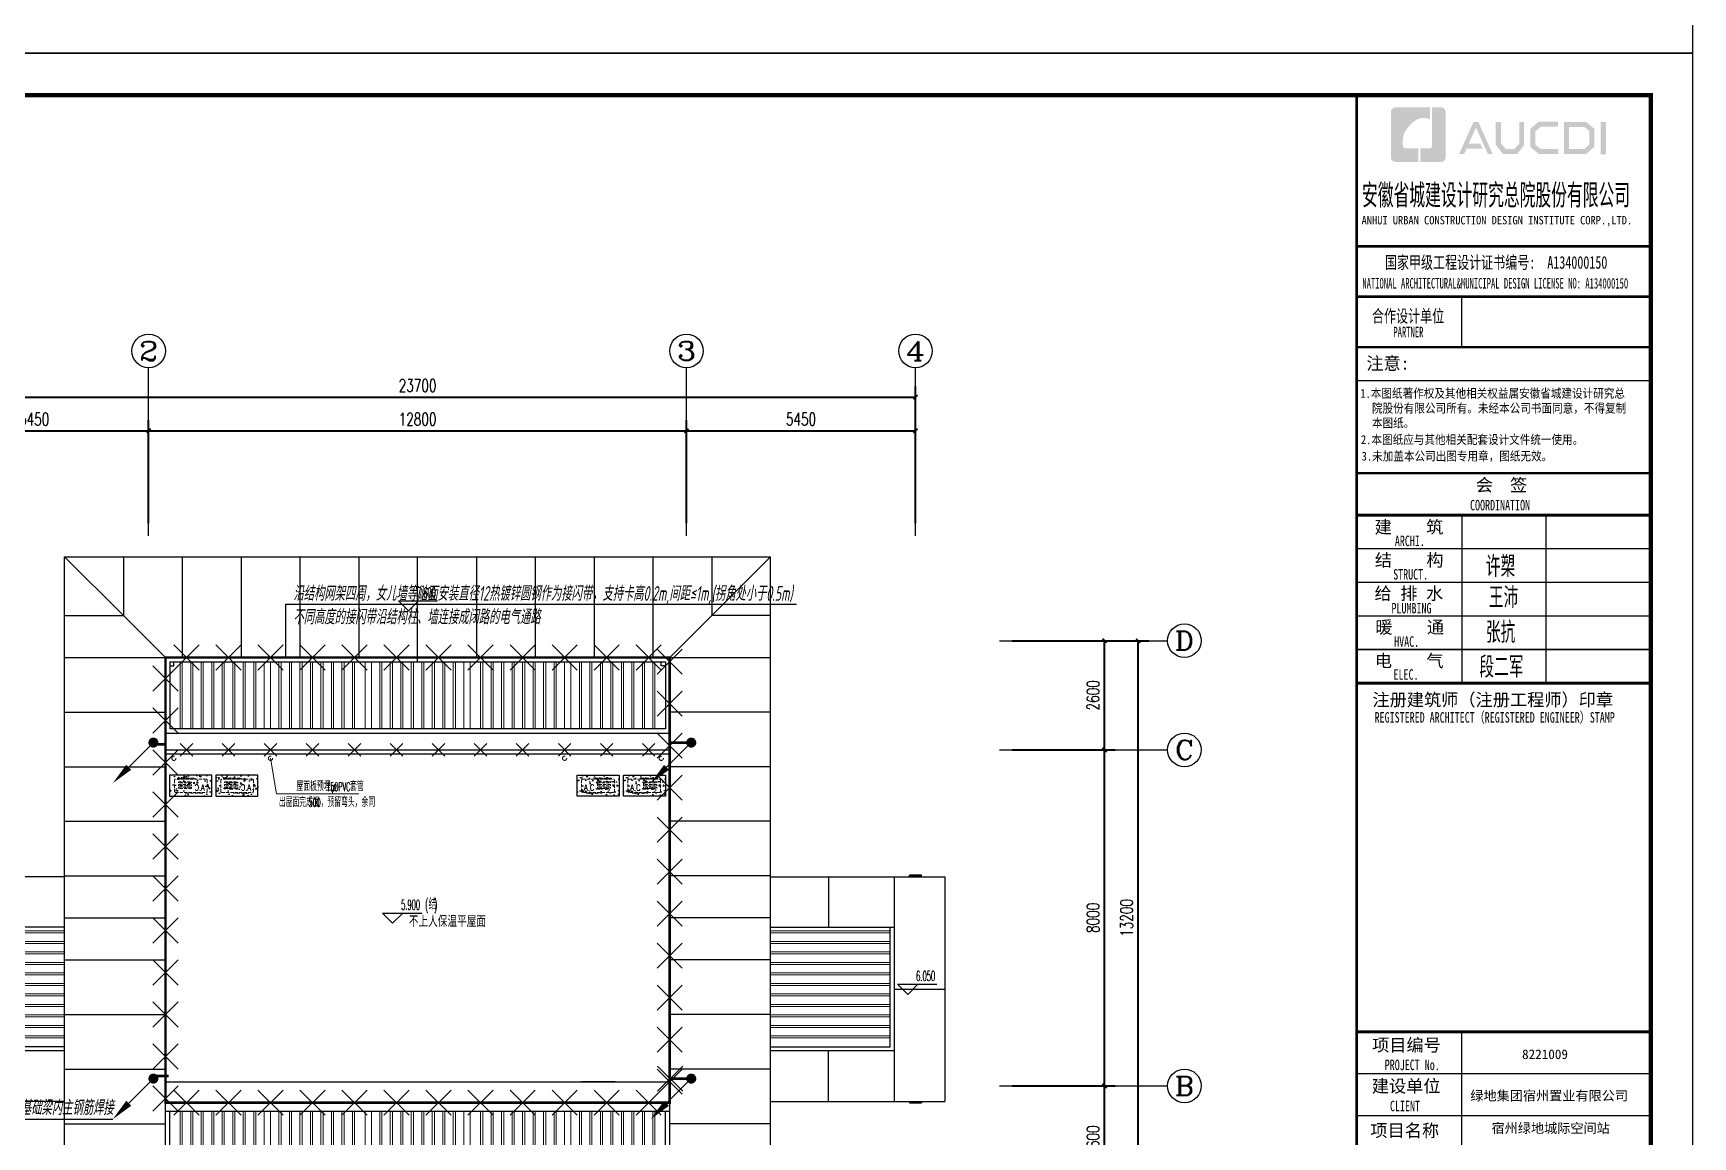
# Model space of a CAD drawing. Extents: x 621174 to 1725648, y -986053 to 860327.
# Drawn here: x 717113 to 756610, y -927856 to -901578 of the extents above; entities that cross this region are included whole.
import ezdxf
from ezdxf.enums import TextEntityAlignment as Align

# ---------------------------------------------------------------- set-up
doc = ezdxf.new("R2010")
doc.units = 0
doc.header["$LTSCALE"] = 1000
doc.header["$MEASUREMENT"] = 0
doc.linetypes.add('DASH', pattern=[0.35, 0.25, -0.1])
doc.layers.get('Defpoints').update_dxf_attribs({"color": 8})
for name, color, linetype in [('A-EQPM-MECH', 8, 'Continuous'), ('AXIS', 8, 'Continuous'), ('AXIS_TEXT', 8, 'Continuous'), ('C-AXIS(轴号)', 8, 'Continuous'), ('C-AXIS-T(字)', 8, 'Continuous'), ('DIM-照明', 3, 'Continuous'), ('DIM_ELEV', 8, 'Continuous'), ('LWIRE', 4, 'Continuous'), ('PUB_TEXT', 8, 'Continuous'), ('PUB_TITLE', 7, 'Continuous'), ('ROOF', 8, 'Continuous'), ('WIRE-避雷', 4, 'Continuous'), ('图框', 140, 'Continuous'), ('图签文字', 147, 'Continuous'), ('折板线', 8, 'Continuous')]:
    doc.layers.add(name, color=color, linetype=linetype)
for name, color, linetype, lineweight in [('WALL', 8, 'Continuous', 40), ('图签', 147, 'Continuous', 18), ('屋顶格栅', 8, 'Continuous', 0), ('平面-空调预留孔', 8, 'Continuous', 15), ('空调', 8, 'Continuous', 13)]:
    doc.layers.add(name, color=color, linetype=linetype, lineweight=lineweight)
doc.styles.add('_TCH_AXIS', font='COMPLEX', dxfattribs={"bigfont": 'GBCBIG'})
doc.styles.add('_TCH_DIM', font='SIMPLEX.shx', dxfattribs={"width": 0.7, "bigfont": 'GBCBIG.shx'})
doc.styles.add('_TCH_DIM_T3', font='SIMPLEX', dxfattribs={"width": 0.705882, "bigfont": 'GBCBIG'})
doc.styles.add('COMPLEX', font='COMPLEX')
doc.styles.add('HT', font='simhei.ttf')
doc.styles.add('HZTXT', font='gbeitc.shx', dxfattribs={"width": 0.8, "height": 400, "bigfont": 'hztxt.shx'})
doc.styles.get("Standard").update_dxf_attribs({"font": 'gbenor.shx', "bigfont": 'gbcbig.shx'})
doc.styles.add('宋体', font='', dxfattribs={"height": 50})
doc.styles.add('建筑图签-1', font='simhei.ttf', dxfattribs={"width": 0.7})
doc.styles.add('建筑图签-2', font='TXT.shx', dxfattribs={"width": 0.5, "bigfont": 'HZTXT.shx'})
doc.styles.get('宋体').set_extended_font_data('SimSun')
doc.dimstyles.new('_TCH_ARCH&&100', dxfattribs={"dimtxt": 297.5, "dimasz": 100, "dimexe": 250, "dimexo": 300, "dimgap": 126.25, "dimtad": 1, "dimdec": 0, "dimzin": 0, "dimdsep": 46, "dimtxsty": '_TCH_DIM_T3', "dimblk": 'ARCHTICK', "dimcen": 0.09, "dimclrt": 7, "dimazin": 2, "dimtfac": 1, "dimtdec": 0, "dimtix": 1, "dimtmove": 2, "dimatfit": 3, "dimfxl": 1, "dimtolj": 1, "dimtzin": 0, "dimarcsym": 0})
pattern_1 = [(320, (524679.83, 2774628.46), (-31.376067, -358.63009), [37.5, -412.5]), (265, (524679.83, 2774628.46), (376.09607, 69.37567), [30, -330]), (10.4514, (524677.2, 2774598.57), (344.71977, -289.25469), [31.870095, -350.571056]), (316.1842, (524779.83, 2774628.46), (-82.75951, -533.62052), [56.25, -618.75]), (6.6356, (524772.93, 2774584), (487.05894, -467.33135), [47.80514, -525.8565]), (261.1842, (524779.8, 2774628.46), (487.0593, -467.33097), [45, -495]), (291, (524754.83, 2774578.46), (-201.309445, -298.453526), [37.5, -412.5]), (236, (524754.83, 2774578.46), (362.57502, -121.657666), [30, -330]), (341.4514, (524738.05, 2774553.6), (161.26525, -420.111314), [31.870095, -350.571056]), (307.5, (524679.83, 2774628.46), (166.446927, -6.079928), [0, -326, 0, -335, 0, -331.25]), (277.5, (524679.83, 2774628.46), (197.205856, -131.534769), [0, -191, 0, -318.5, 0, -126.25]), (237.5, (524679.83, 2774739.96), (-11.277436, -266.911218), [0, -125, 0, -390, 0, -517.5]), (227.5, (524679.83, 2774789.96), (50.05249, -291.593085), [0, -162.5, 0, -259, 0, -367.5])]
pattern_2 = [(320, (523579.83, 2774628.46), (-31.376067, -358.63009), [37.5, -412.5]), (265, (523579.83, 2774628.46), (376.09607, 69.37567), [30, -330]), (10.4514, (523577.2, 2774598.57), (344.71977, -289.25469), [31.870095, -350.571056]), (316.1842, (523679.83, 2774628.46), (-82.75951, -533.62052), [56.25, -618.75]), (6.6356, (523672.93, 2774584), (487.05894, -467.33135), [47.80514, -525.8565]), (261.1842, (523679.8, 2774628.46), (487.0593, -467.33097), [45, -495]), (291, (523654.83, 2774578.46), (-201.309445, -298.453526), [37.5, -412.5]), (236, (523654.83, 2774578.46), (362.57502, -121.657666), [30, -330]), (341.4514, (523638.05, 2774553.6), (161.26525, -420.111314), [31.870095, -350.571056]), (307.5, (523579.83, 2774628.46), (166.446927, -6.079928), [0, -326, 0, -335, 0, -331.25]), (277.5, (523579.83, 2774628.46), (197.205856, -131.534769), [0, -191, 0, -318.5, 0, -126.25]), (237.5, (523579.83, 2774739.96), (-11.277436, -266.911218), [0, -125, 0, -390, 0, -517.5]), (227.5, (523579.83, 2774789.96), (50.05249, -291.593085), [0, -162.5, 0, -259, 0, -367.5])]

# ---------------------------------------------------------------- blocks, each defined once
blk = doc.blocks.new('院标1')
h = blk.add_hatch(color=150)
h.dxf.hatch_style = 1
h.set_gradient(color1=(33, 113, 253), color2=(33, 113, 253), tint=1, name='INVCURVED')
edge = h.paths.add_edge_path()
edge.add_spline(control_points=[(116373, 648379), (116379, 648379), (116382, 648379), (116391, 648379), (116391, 648379), (116391, 648379), (116616, 648379), (116616, 648379), (116616, 648379), (116616, 648379), (116616, 648054), (116616, 648054), (116616, 648054), (116616, 648054), (116108, 648054), (116108, 648054), (116108, 648054), (116028, 648054), (115963, 648111), (115963, 648199), (115963, 648199), (115963, 648199), (115963, 649215), (115963, 649215), (115963, 649215), (115963, 649295), (116018, 649360), (116108, 649360), (116108, 649360), (116108, 649360), (116897, 649360), (116897, 649360), (116897, 649360), (116897, 649360), (116897, 649080), (116897, 649080), (116897, 649080), (116897, 649080), (116566, 649140), (116356, 648859), (116356, 648859), (116245, 648719), (116240, 648545), (116247, 648466), (116247, 648466), (116254, 648386), (116247, 648466), (116247, 648466), (116247, 648466), (116247, 648466), (116258, 648374), (116373, 648379)], knot_values=[0, 0, 0, 0, 0.071429, 0.071429, 0.071429, 0.107143, 0.142857, 0.142857, 0.142857, 0.178571, 0.214286, 0.214286, 0.214286, 0.25, 0.285714, 0.285714, 0.285714, 0.321429, 0.357143, 0.357143, 0.357143, 0.392857, 0.428571, 0.428571, 0.428571, 0.464286, 0.5, 0.5, 0.5, 0.535714, 0.571429, 0.571429, 0.571429, 0.607143, 0.642857, 0.642857, 0.642857, 0.678571, 0.714286, 0.714286, 0.714286, 0.75, 0.785714, 0.785714, 0.785714, 0.821429, 0.857143, 0.857143, 0.857143, 0.928571, 1, 1, 1, 1], degree=3, periodic=0)
h = blk.add_hatch(color=150)
h.dxf.hatch_style = 1
h.set_gradient(color1=(33, 113, 253), color2=(33, 113, 253), tint=1, name='INVCURVED')
edge = h.paths.add_edge_path()
edge.add_spline(control_points=[(117268, 649215), (117268, 649215), (117268, 648199), (117268, 648199), (117268, 648199), (117268, 648114), (117212, 648054), (117123, 648054), (117123, 648054), (117123, 648054), (116663, 648054), (116663, 648054), (116663, 648054), (116663, 648054), (116663, 648379), (116663, 648379), (116663, 648379), (116663, 648379), (116865, 648379), (116865, 648379), (116865, 648379), (116907, 648379), (116941, 648413), (116941, 648455), (116941, 648455), (116941, 648455), (116941, 649360), (116941, 649360), (116941, 649360), (116941, 649360), (117123, 649360), (117123, 649360), (117123, 649360), (117204, 649360), (117268, 649306), (117268, 649215)], knot_values=[0, 0, 0, 0, 0.1, 0.1, 0.1, 0.15, 0.2, 0.2, 0.2, 0.25, 0.3, 0.3, 0.3, 0.35, 0.4, 0.4, 0.4, 0.45, 0.5, 0.5, 0.5, 0.55, 0.6, 0.6, 0.6, 0.65, 0.7, 0.7, 0.7, 0.75, 0.8, 0.8, 0.8, 0.9, 1, 1, 1, 1], degree=3, periodic=0)
blk = doc.blocks.new('2q3q2342q35q2343r5q23rwetr')
at = {"layer": 'PUB_TITLE'}
h = blk.add_hatch(color=147, dxfattribs=at)
h.paths.add_polyline_path([(3533426, 3160669), (3533552, 3160669), (3533552, 3159898), (3533426, 3159898)])
h.paths.add_polyline_path([(3532673, 3160552), (3532673, 3160026), (3533034, 3160026), (3533158, 3160133), (3533158, 3160451), (3533038, 3160552)], flags=16)
h.paths.add_polyline_path([(3532555, 3160670), (3532555, 3159908), (3533078, 3159908), (3533276, 3160078), (3533276, 3160506), (3533081, 3160670)])
h.paths.add_polyline_path([(3532412, 3160674), (3532412, 3160558), (3532005, 3160558), (3531873, 3160447), (3531873, 3160128), (3532005, 3160025), (3532415, 3160025), (3532415, 3159904), (3531951, 3159904), (3531748, 3160078), (3531748, 3160506), (3531947, 3160674)])
h.paths.add_polyline_path([(3530929, 3160672), (3531050, 3160672), (3531050, 3160161), (3531164, 3160030), (3531375, 3160030), (3531489, 3160161), (3531489, 3160672), (3531603, 3160672), (3531603, 3160124), (3531438, 3159907), (3531101, 3159907), (3530929, 3160126)])
h.paths.add_polyline_path([(3530398, 3160671), (3530515, 3160671), (3530857, 3159906), (3530741, 3159906), (3530459, 3160540), (3530284, 3160152), (3530556, 3160152), (3530616, 3160037), (3530236, 3160037), (3530177, 3159904), (3530054, 3159904)])
at = {"layer": '图框'}
for p, q in [((3527618, 3157710), (3534618, 3157710)), ((3527618, 3157710), (3534618, 3157710)), ((3527618, 3156510), (3534618, 3156510))]:
    blk.add_line(p, q, dxfattribs=at)
for points, const_width in [([(3527618, 3121310), (3527618, 3161310)], 70), ([(3527618, 3157710), (3534618, 3157710)], 60), ([(3527618, 3156510), (3534618, 3156510)], 60), ([(3527618, 3156510), (3534618, 3156510)], 60), ([(3530118, 3156510), (3530118, 3155310)], 35), ([(3527618, 3155310), (3534618, 3155310)], 60), ([(3527618, 3155310), (3534618, 3155310)], 60), ([(3527618, 3154510), (3534618, 3154510)], 35), ([(3527626, 3152310), (3534626, 3152310)], 60), ([(3527626, 3151310), (3534626, 3151310)], 70), ([(3527626, 3151310), (3534626, 3151310)], 70), ([(3530126, 3151310), (3530126, 3147310)], 35), ([(3532126, 3151310), (3532126, 3147310)], 35), ([(3527626, 3150510), (3534626, 3150510)], 35), ([(3527626, 3149710), (3534626, 3149710)], 35), ([(3527626, 3148910), (3534626, 3148910)], 35), ([(3527626, 3148110), (3534626, 3148110)], 35), ([(3527626, 3147310), (3534626, 3147310)], 70), ([(3527618, 3139010), (3534618, 3139010)], 70), ([(3527618, 3139010), (3534618, 3139010)], 70), ([(3530118, 3135010), (3530118, 3139010)], 35), ([(3527618, 3138010), (3534618, 3138010)], 35), ([(3527618, 3137010), (3534618, 3137010)], 35)]:
    blk.add_lwpolyline(points, dxfattribs=dict(at, const_width=const_width))
blk.add_blockref('院标1', (3412469, 2511661))
at = {"layer": 'PUB_TITLE', "style": 'HT', "width": 0.88}
for s, p in [('1.本图纸著作权及其他相关权益属安徽省城建设计研究总', (3527703, 3154103)), ('院股份有限公司所有。未经本公司书面同意，不得复制', (3527983, 3153749)), ('本图纸。', (3527983, 3153399)), (' 2.本图纸应与其他相关配套设计文件统一使用。 ', (3527593, 3153002)), ('3.未加盖本公司出图专用章，图纸无效。', (3527736, 3152608))]:
    blk.add_text(s, height=210, dxfattribs=at).set_placement(p)
at = {"layer": '图签', "color": 2, "style": '宋体'}
for s, height, p in [('8221009', 229.3, (3531555, 3138358)), ('绿地集团宿州置业有限公司', 229.34, (3530323, 3137372)), ('宿州绿地城际空间站', 229.3, (3530828, 3136598))]:
    blk.add_text(s, height=height, dxfattribs=at).set_placement(p)
at = {"layer": '图签文字', "color": 7, "style": '建筑图签-1'}
for s, height, width, p in [('安徽省城建设计研究总院股份有限公司', 500, 0.55, (3527746, 3158687)), ('国家甲级工程设计证书编号:  A134000150', 300, 0.7, (3528290, 3157177)), ('合作设计单位', 300, 0.7, (3527983, 3155900))]:
    blk.add_text(s, height=height, dxfattribs=dict(at, width=width)).set_placement(p)
at = {"layer": '图签文字', "linetype": 'Continuous', "style": '建筑图签-1', "width": 0.91}
blk.add_text('ANHUI URBAN CONSTRUCTION DESIGN INSTITUTE CORP.,LTD.', height=200, dxfattribs=at).set_placement((3527736, 3158232))
at = {"layer": '图签文字', "style": '建筑图签-1'}
for s, width, p in [('NATIONAL ARCHITECTURAL&MUNICIPAL DESIGN LICENSE NO: A134000150', 0.6, (3527754, 3156705)), ('PARTNER', 0.6, (3528492, 3155544)), ('COORDINATION', 0.7, (3530317, 3151423)), ('ARCHI.', 0.7, (3528527, 3150572)), ('STRUCT.', 0.7, (3528487, 3149775)), ('PLUMBING', 0.7, (3528447, 3148969)), ('HVAC.', 0.7, (3528511, 3148175)), ('ELEC.', 0.7, (3528496, 3147391)), ('REGISTERED ARCHITECT（REGISTERED ENGINEER）STAMP', 0.7, (3528046, 3146369)), ('PROJECT No.', 0.7, (3528287, 3138095, -1799)), ('CLIENT', 0.7, (3528411, 3137116))]:
    blk.add_text(s, height=250, dxfattribs=dict(at, width=width)).set_placement(p)
at = {"layer": '图签文字', "color": 7, "style": '建筑图签-1'}
for s, p in [('注意:', (3527849, 3154773)), ('会  签', (3530452, 3151878)), ('建    筑', (3528047, 3150877)), ('结    构', (3528052, 3150089)), ('给 排 水', (3528043, 3149295)), ('暖    通', (3528061, 3148492)), ('电    气', (3528051, 3147692)), ('注册建筑师（注册工程师）印章', (3527993, 3146764)), ('项目编号', (3527986, 3138543)), ('建设单位', (3527978, 3137565)), ('项目名称', (3527944, 3136507))]:
    blk.add_text(s, height=300, dxfattribs=at).set_placement(p)
at = {"layer": '图签文字', "color": 1, "style": '建筑图签-2', "width": 0.7}
for s, p in [('许槊', (3530692, 3149838)), ('王沛', (3530763, 3149097)), ('张抗', (3530694, 3148269)), ('段二军', (3530538, 3147442))]:
    blk.add_text(s, height=500, dxfattribs=at).set_placement(p)
blk = doc.blocks.new('jytrhtreh')
at = {"layer": 'ROOF', "ltscale": 3}
for p, q in [((125902, -302439), (127302, -303839)), ((125902, -302439), (142702, -302439)), ((125902, -319639), (125902, -302439)), ((127302, -302439), (127302, -303839)), ((128702, -302439), (128702, -304839)), ((130102, -302439), (130102, -304839)), ((131502, -302439), (131502, -304839)), ((132902, -302439), (132902, -304839)), ((134302, -304939), (134302, -302439)), ((135702, -302439), (135702, -304839)), ((137102, -302439), (137102, -304839)), ((138502, -302439), (138502, -304839)), ((139902, -302439), (139902, -304839)), ((141302, -302439), (141302, -303839)), ((142702, -302439), (141302, -303839)), ((142702, -319639), (142702, -302439)), ((125902, -303839), (127302, -303839)), ((127302, -303839), (128302, -304839)), ((141302, -303839), (140302, -304839)), ((142702, -303839), (141302, -303839)), ((125902, -304839), (142702, -304839)), ((128302, -317239), (128302, -304839)), ((140302, -317239), (140302, -304839)), ((128402, -304939), (140202, -304939)), ((128402, -304939), (128402, -306539)), ((128402, -305039), (128502, -305039)), ((128502, -305039), (128502, -304939)), ((140102, -305039), (140102, -304939)), ((140202, -305039), (140102, -305039)), ((140202, -304939), (140202, -306539)), ((125902, -306139), (128302, -306139)), ((142702, -306139), (140302, -306139)), ((128302, -306639), (140302, -306639)), ((140202, -306539), (128402, -306539)), ((140302, -307139), (128302, -307139)), ((125902, -307439), (128302, -307439)), ((142702, -307439), (140302, -307439)), ((125902, -308739), (128302, -308739)), ((142702, -308739), (140302, -308739)), ((122309, -310058), (122309, -310025)), ((122594, -310025), (122309, -310025)), ((122309, -310034), (122594, -310034)), ((122324, -310034), (122324, -310058)), ((122339, -310034), (122339, -310058)), ((122565, -310034), (122565, -310058)), ((122579, -310034), (122579, -310058)), ((122594, -310058), (122594, -310025)), ((125902, -310039), (128302, -310039)), ((142702, -310039), (140302, -310039)), ((146009, -310058), (146009, -310025)), ((146294, -310025), (146009, -310025)), ((146294, -310034), (146009, -310034)), ((146024, -310034), (146024, -310058)), ((146039, -310034), (146039, -310058)), ((146265, -310034), (146265, -310058)), ((146279, -310034), (146279, -310058)), ((146294, -310058), (146294, -310025)), ((121752, -310058), (121752, -315408)), ((125902, -310058), (121752, -310058)), ((122952, -315408), (122952, -310058)), ((124518, -310058), (124518, -311258)), ((142702, -310058), (146852, -310058)), ((144085, -310058), (144085, -311258)), ((145652, -315408), (145652, -310058)), ((146852, -310058), (146852, -315408)), ((125902, -311039), (128302, -311039)), ((142702, -311039), (140302, -311039)), ((125902, -311258), (122952, -311258)), ((123052, -314108), (123052, -311258)), ((142702, -311258), (145652, -311258)), ((145552, -314108), (145552, -311258)), ((125902, -312039), (128302, -312039)), ((142702, -312039), (140302, -312039)), ((122952, -312733), (121752, -312733)), ((145652, -312733), (146852, -312733)), ((125902, -313339), (128302, -313339)), ((142702, -313339), (140302, -313339)), ((125902, -314208), (122952, -314208)), ((125902, -314108), (123052, -314108)), ((124518, -315408), (124518, -314208)), ((142702, -314108), (145552, -314108)), ((145652, -314208), (142702, -314208)), ((144085, -315408), (144085, -314208)), ((125902, -314639), (128302, -314639)), ((142702, -314639), (140302, -314639)), ((128302, -314939), (140302, -314939)), ((129602, -314939), (130402, -314939)), ((129602, -314939), (129602, -314939)), ((130402, -314939), (130402, -314939)), ((139002, -314939), (138202, -314939)), ((138202, -314939), (138202, -314939)), ((139002, -314939), (139002, -314939)), ((125902, -315408), (121752, -315408)), ((122309, -315408), (122309, -315442)), ((122309, -315433), (122594, -315433)), ((122309, -315442), (122594, -315442)), ((122324, -315433), (122324, -315408)), ((122339, -315433), (122339, -315408)), ((122565, -315433), (122565, -315408)), ((122579, -315433), (122579, -315408)), ((122594, -315408), (122594, -315442)), ((128302, -315439), (140302, -315439)), ((142702, -315408), (146852, -315408)), ((146009, -315408), (146009, -315442)), ((146294, -315433), (146009, -315433)), ((146009, -315442), (146294, -315442)), ((146024, -315433), (146024, -315408)), ((146039, -315433), (146039, -315408)), ((146265, -315433), (146265, -315408)), ((146279, -315433), (146279, -315408)), ((146294, -315408), (146294, -315442)), ((125902, -315939), (128302, -315939)), ((128302, -315639), (140302, -315639)), ((128402, -317139), (128402, -315639)), ((140202, -317139), (140202, -315639)), ((142702, -315939), (140302, -315939)), ((140202, -317139), (128402, -317139)), ((134302, -317139), (134302, -319639)), ((125902, -317239), (142702, -317239)), ((127302, -318239), (128302, -317239)), ((128702, -319639), (128702, -317239)), ((130102, -319639), (130102, -317239)), ((131502, -319639), (131502, -317239)), ((132902, -319639), (132902, -317239)), ((135702, -319639), (135702, -317239)), ((137102, -319639), (137102, -317239)), ((138502, -319639), (138502, -317239)), ((139902, -319639), (139902, -317239)), ((141302, -318239), (140302, -317239)), ((125902, -318239), (127302, -318239)), ((125902, -319639), (127302, -318239)), ((127302, -319639), (127302, -318239)), ((141302, -319639), (141302, -318239)), ((142702, -318239), (141302, -318239)), ((142702, -319639), (141302, -318239)), ((142702, -319639), (125902, -319639))]:
    blk.add_line(p, q, dxfattribs=at)
at = {"layer": '屋顶格栅'}
for p, q in [((128652, -304939), (128652, -306539)), ((128702, -306539), (128702, -304939)), ((128902, -304939), (128902, -306539)), ((128952, -306539), (128952, -304939)), ((129152, -304939), (129152, -306539)), ((129202, -306539), (129202, -304939)), ((129402, -304939), (129402, -306539)), ((129452, -306539), (129452, -304939)), ((129652, -304939), (129652, -306539)), ((129702, -306539), (129702, -304939)), ((129902, -304939), (129902, -306539)), ((129952, -306539), (129952, -304939)), ((130152, -304939), (130152, -306539)), ((130202, -306539), (130202, -304939)), ((130402, -304939), (130402, -306539)), ((130452, -306539), (130452, -304939)), ((130652, -304939), (130652, -306539)), ((130802, -306539), (130802, -304939)), ((131002, -304939), (131002, -306539)), ((131052, -306539), (131052, -304939)), ((131252, -304939), (131252, -306539)), ((131302, -306539), (131302, -304939)), ((131502, -304939), (131502, -306539)), ((131552, -306539), (131552, -304939)), ((131752, -304939), (131752, -306539)), ((131802, -306539), (131802, -304939)), ((132002, -304939), (132002, -306539)), ((132052, -306539), (132052, -304939)), ((132252, -304939), (132252, -306539)), ((132302, -306539), (132302, -304939)), ((132502, -304939), (132502, -306539)), ((132552, -306539), (132552, -304939)), ((132752, -304939), (132752, -306539)), ((132802, -306539), (132802, -304939)), ((133052, -304939), (133052, -306539)), ((133202, -306539), (133202, -304939)), ((133402, -304939), (133402, -306539)), ((133452, -306539), (133452, -304939)), ((133652, -304939), (133652, -306539)), ((133702, -306539), (133702, -304939)), ((133902, -304939), (133902, -306539)), ((133952, -306539), (133952, -304939)), ((134152, -304939), (134152, -306539)), ((134202, -306539), (134202, -304939)), ((134402, -306539), (134402, -304939)), ((134452, -304939), (134452, -306539)), ((134652, -306539), (134652, -304939)), ((134702, -304939), (134702, -306539)), ((134902, -306539), (134902, -304939)), ((134952, -304939), (134952, -306539)), ((135152, -306539), (135152, -304939)), ((135202, -304939), (135202, -306539)), ((135402, -306539), (135402, -304939)), ((135552, -304939), (135552, -306539)), ((135802, -306539), (135802, -304939)), ((135852, -304939), (135852, -306539)), ((136052, -306539), (136052, -304939)), ((136102, -304939), (136102, -306539)), ((136302, -306539), (136302, -304939)), ((136352, -304939), (136352, -306539)), ((136552, -306539), (136552, -304939)), ((136602, -304939), (136602, -306539)), ((136802, -306539), (136802, -304939)), ((136852, -304939), (136852, -306539)), ((137052, -306539), (137052, -304939)), ((137102, -304939), (137102, -306539)), ((137302, -306539), (137302, -304939)), ((137352, -304939), (137352, -306539)), ((137552, -306539), (137552, -304939)), ((137602, -304939), (137602, -306539)), ((137802, -306539), (137802, -304939)), ((137952, -304939), (137952, -306539)), ((138152, -306539), (138152, -304939)), ((138202, -304939), (138202, -306539)), ((138402, -306539), (138402, -304939)), ((138452, -304939), (138452, -306539)), ((138652, -306539), (138652, -304939)), ((138702, -304939), (138702, -306539)), ((138902, -306539), (138902, -304939)), ((138952, -304939), (138952, -306539)), ((139152, -306539), (139152, -304939)), ((139202, -304939), (139202, -306539)), ((139402, -306539), (139402, -304939)), ((139452, -304939), (139452, -306539)), ((139652, -306539), (139652, -304939)), ((139702, -304939), (139702, -306539)), ((139902, -306539), (139902, -304939)), ((139952, -304939), (139952, -306539)), ((125902, -311348), (123052, -311348)), ((123052, -311398), (125902, -311398)), ((125902, -311598), (123052, -311598)), ((142702, -311348), (145552, -311348)), ((145552, -311398), (142702, -311398)), ((142702, -311598), (145552, -311598)), ((123052, -311648), (125902, -311648)), ((125902, -311848), (123052, -311848)), ((123052, -311898), (125902, -311898)), ((145552, -311648), (142702, -311648)), ((142702, -311848), (145552, -311848)), ((145552, -311898), (142702, -311898)), ((125902, -312098), (123052, -312098)), ((123052, -312148), (125902, -312148)), ((125902, -312348), (123052, -312348)), ((123052, -312398), (125902, -312398)), ((142702, -312098), (145552, -312098)), ((145552, -312148), (142702, -312148)), ((142702, -312348), (145552, -312348)), ((145552, -312398), (142702, -312398)), ((125902, -312598), (123052, -312598)), ((123052, -312648), (125902, -312648)), ((142702, -312598), (145552, -312598)), ((145552, -312648), (142702, -312648)), ((125902, -312848), (123052, -312848)), ((123052, -312898), (125902, -312898)), ((125902, -313098), (123052, -313098)), ((123052, -313148), (125902, -313148)), ((142702, -312848), (145552, -312848)), ((145552, -312898), (142702, -312898)), ((142702, -313098), (145552, -313098)), ((145552, -313148), (142702, -313148)), ((125902, -313348), (123052, -313348)), ((123052, -313398), (125902, -313398)), ((125902, -313598), (123052, -313598)), ((142702, -313348), (145552, -313348)), ((145552, -313398), (142702, -313398)), ((142702, -313598), (145552, -313598)), ((123052, -313648), (125902, -313648)), ((125902, -313848), (123052, -313848)), ((123052, -313898), (125902, -313898)), ((145552, -313648), (142702, -313648)), ((142702, -313848), (145552, -313848)), ((145552, -313898), (142702, -313898)), ((128652, -317139), (128652, -315639)), ((128702, -315639), (128702, -317139)), ((128902, -317139), (128902, -315639)), ((128952, -315639), (128952, -317139)), ((129152, -317139), (129152, -315639)), ((129202, -315639), (129202, -317139)), ((129402, -317139), (129402, -315639)), ((129452, -315639), (129452, -317139)), ((129652, -317139), (129652, -315639)), ((129702, -315639), (129702, -317139)), ((129902, -317139), (129902, -315639)), ((129952, -315639), (129952, -317139)), ((130152, -317139), (130152, -315639)), ((130202, -315639), (130202, -317139)), ((130402, -317139), (130402, -315639)), ((130452, -315639), (130452, -317139)), ((130652, -317139), (130652, -315639)), ((130802, -315639), (130802, -317139)), ((131002, -317139), (131002, -315639)), ((131052, -315639), (131052, -317139)), ((131252, -317139), (131252, -315639)), ((131302, -315639), (131302, -317139)), ((131502, -317139), (131502, -315639)), ((131552, -315639), (131552, -317139)), ((131752, -317139), (131752, -315639)), ((131802, -315639), (131802, -317139)), ((132002, -317139), (132002, -315639)), ((132052, -315639), (132052, -317139)), ((132252, -317139), (132252, -315639)), ((132302, -315639), (132302, -317139)), ((132502, -317139), (132502, -315639)), ((132552, -315639), (132552, -317139)), ((132752, -317139), (132752, -315639)), ((132802, -315639), (132802, -317139)), ((133052, -317139), (133052, -315639)), ((133202, -315639), (133202, -317139)), ((133402, -317139), (133402, -315639)), ((133452, -315639), (133452, -317139)), ((133652, -317139), (133652, -315639)), ((133702, -315639), (133702, -317139)), ((133902, -317139), (133902, -315639)), ((133952, -315639), (133952, -317139)), ((134152, -317139), (134152, -315639)), ((134202, -315639), (134202, -317139)), ((134402, -315639), (134402, -317139)), ((134452, -317139), (134452, -315639)), ((134652, -315639), (134652, -317139)), ((134702, -317139), (134702, -315639)), ((134902, -315639), (134902, -317139)), ((134952, -317139), (134952, -315639)), ((135152, -315639), (135152, -317139)), ((135202, -317139), (135202, -315639)), ((135402, -315639), (135402, -317139)), ((135552, -317139), (135552, -315639)), ((135802, -315639), (135802, -317139)), ((135852, -317139), (135852, -315639)), ((136052, -315639), (136052, -317139)), ((136102, -317139), (136102, -315639)), ((136302, -315639), (136302, -317139)), ((136352, -317139), (136352, -315639)), ((136552, -315639), (136552, -317139)), ((136602, -317139), (136602, -315639)), ((136802, -315639), (136802, -317139)), ((136852, -317139), (136852, -315639)), ((137052, -315639), (137052, -317139)), ((137102, -317139), (137102, -315639)), ((137302, -315639), (137302, -317139)), ((137352, -317139), (137352, -315639)), ((137552, -315639), (137552, -317139)), ((137602, -317139), (137602, -315639)), ((137802, -315639), (137802, -317139)), ((137952, -317139), (137952, -315639)), ((138152, -315639), (138152, -317139)), ((138202, -317139), (138202, -315639)), ((138402, -315639), (138402, -317139)), ((138452, -317139), (138452, -315639)), ((138652, -315639), (138652, -317139)), ((138702, -317139), (138702, -315639)), ((138902, -315639), (138902, -317139)), ((138952, -317139), (138952, -315639)), ((139152, -315639), (139152, -317139)), ((139202, -317139), (139202, -315639)), ((139402, -315639), (139402, -317139)), ((139452, -317139), (139452, -315639)), ((139652, -315639), (139652, -317139)), ((139702, -317139), (139702, -315639)), ((139902, -315639), (139902, -317139)), ((139952, -317139), (139952, -315639))]:
    blk.add_line(p, q, dxfattribs=at)
blk = doc.blocks.new('gsergvr')
at = {"layer": '平面-空调预留孔', "linetype": 'DASH', "ltscale": 0.3}
for p, q in [((34075, 17176), (34075, 17166)), ((34085, 17156), (34438, 17156)), ((34448, 17166), (34448, 17176))]:
    blk.add_line(p, q, dxfattribs=at)
blk.add_lwpolyline([(34729, 17176), (33989, 17176, -0.414214), (33969, 17196), (33969, 17466, -0.414214), (33989, 17486), (34729, 17486, -0.414214), (34749, 17466), (34749, 17196, -0.414214)], format="xyb", close=True, dxfattribs=at)
for points in [[(34679, 17515), (34260, 17515), (34260, 17500), (34679, 17500)], [(34658, 17428), (34343, 17428), (34343, 17399), (34658, 17399)], [(34658, 17362), (34343, 17362), (34343, 17333), (34658, 17333)], [(34658, 17296), (34343, 17296), (34343, 17267), (34658, 17267)]]:
    blk.add_lwpolyline(points, close=True, dxfattribs=at)
for centre, start, end in [((34085, 17166), 180, 270), ((34438, 17166), 270, 0)]:
    blk.add_arc(centre, 10, start, end, dxfattribs=at)
at = {"layer": '平面-空调预留孔', "linetype": 'DASH', "ltscale": 0.3, "style": '_TCH_DIM', "width": 0.705882}
blk.add_text('A.C', height=146.9, dxfattribs=at).set_placement((34028, 17216))
blk = doc.blocks.new('_ArchTick')
at = {"color": 0, "linetype": 'ByBlock', "const_width": 0.4}
blk.add_lwpolyline([(-0.5, -0.5), (0.5, 0.5)], dxfattribs=at)
blk = doc.blocks.new('*D45')
at = {"layer": 'AXIS', "color": 0, "lineweight": -2, "transparency": 16777216}
for p, q in [((1687158, 1097920), (1690408, 1097920)), ((1690158, 1084720), (1690158, 1097920)), ((1687158, 1084720), (1690408, 1084720))]:
    blk.add_line(p, q, dxfattribs=at)
at = {"layer": 'Defpoints', "color": 0, "transparency": 16777216}
for p in [(1686858, 1097920), (1690158, 1097920), (1686858, 1084720)]:
    blk.add_point(p, dxfattribs=at)
at = {"layer": 'AXIS', "color": 0, "lineweight": -2, "transparency": 16777216, "xscale": 100, "yscale": 100, "zscale": 100}
for p, rotation in [((1690158, 1097920), 90), ((1690158, 1084720), 270)]:
    blk.add_blockref('_ArchTick', p, dxfattribs=dict(at, rotation=rotation))
at = {"layer": 'AXIS', "color": 7, "transparency": 16777216, "insert": (1689883, 1091320), "char_height": 297.5, "attachment_point": 5, "rotation": 90, "style": '_TCH_DIM_T3'}
blk.add_mtext('\\A1;13200', dxfattribs=at)
blk = doc.blocks.new('*D44')
at = {"layer": 'AXIS', "color": 0, "lineweight": -2, "transparency": 16777216}
for p, q in [((1687158, 1097920), (1689608, 1097920)), ((1689358, 1095320), (1689358, 1097920)), ((1687158, 1095320), (1689608, 1095320))]:
    blk.add_line(p, q, dxfattribs=at)
at = {"layer": 'Defpoints', "color": 0, "transparency": 16777216}
for p in [(1686858, 1097920), (1689358, 1097920), (1686858, 1095320)]:
    blk.add_point(p, dxfattribs=at)
at = {"layer": 'AXIS', "color": 0, "lineweight": -2, "transparency": 16777216, "xscale": 100, "yscale": 100, "zscale": 100}
for p, rotation in [((1689358, 1097920), 90), ((1689358, 1095320), 270)]:
    blk.add_blockref('_ArchTick', p, dxfattribs=dict(at, rotation=rotation))
at = {"layer": 'AXIS', "color": 7, "transparency": 16777216, "insert": (1689083, 1096620), "char_height": 297.5, "attachment_point": 5, "rotation": 90, "style": '_TCH_DIM_T3'}
blk.add_mtext('\\A1;2600', dxfattribs=at)
blk = doc.blocks.new('*D43')
at = {"layer": 'AXIS', "color": 0, "lineweight": -2, "transparency": 16777216}
for p, q in [((1687158, 1095320), (1689608, 1095320)), ((1689358, 1087320), (1689358, 1095320)), ((1687158, 1087320), (1689608, 1087320))]:
    blk.add_line(p, q, dxfattribs=at)
at = {"layer": 'Defpoints', "color": 0, "transparency": 16777216}
for p in [(1686858, 1095320), (1689358, 1095320), (1686858, 1087320)]:
    blk.add_point(p, dxfattribs=at)
at = {"layer": 'AXIS', "color": 0, "lineweight": -2, "transparency": 16777216, "xscale": 100, "yscale": 100, "zscale": 100}
for p, rotation in [((1689358, 1095320), 90), ((1689358, 1087320), 270)]:
    blk.add_blockref('_ArchTick', p, dxfattribs=dict(at, rotation=rotation))
at = {"layer": 'AXIS', "color": 7, "transparency": 16777216, "insert": (1689083, 1091320), "char_height": 297.5, "attachment_point": 5, "rotation": 90, "style": '_TCH_DIM_T3'}
blk.add_mtext('\\A1;8000', dxfattribs=at)
blk = doc.blocks.new('*D42')
at = {"layer": 'AXIS', "color": 0, "lineweight": -2, "transparency": 16777216}
for p, q in [((1687158, 1087320), (1689608, 1087320)), ((1689358, 1084720), (1689358, 1087320)), ((1687158, 1084720), (1689608, 1084720))]:
    blk.add_line(p, q, dxfattribs=at)
at = {"layer": 'Defpoints', "color": 0, "transparency": 16777216}
for p in [(1686858, 1087320), (1689358, 1087320), (1686858, 1084720)]:
    blk.add_point(p, dxfattribs=at)
at = {"layer": 'AXIS', "color": 0, "lineweight": -2, "transparency": 16777216, "xscale": 100, "yscale": 100, "zscale": 100}
for p, rotation in [((1689358, 1087320), 90), ((1689358, 1084720), 270)]:
    blk.add_blockref('_ArchTick', p, dxfattribs=dict(at, rotation=rotation))
at = {"layer": 'AXIS', "color": 7, "transparency": 16777216, "insert": (1689083, 1086020), "char_height": 297.5, "attachment_point": 5, "rotation": 90, "style": '_TCH_DIM_T3'}
blk.add_mtext('\\A1;2600', dxfattribs=at)
blk = doc.blocks.new('*D33')
at = {"layer": 'AXIS', "color": 0, "lineweight": -2, "transparency": 16777216}
for p, q in [((1661158, 1100720), (1661158, 1103970)), ((1684858, 1100720), (1684858, 1103970)), ((1661158, 1103720), (1684858, 1103720))]:
    blk.add_line(p, q, dxfattribs=at)
at = {"layer": 'Defpoints', "color": 0, "transparency": 16777216}
for p in [(1684858, 1103720), (1661158, 1100420), (1684858, 1100420)]:
    blk.add_point(p, dxfattribs=at)
at = {"layer": 'AXIS', "color": 0, "lineweight": -2, "transparency": 16777216, "xscale": 100, "yscale": 100, "zscale": 100, "rotation": 180}
blk.add_blockref('_ArchTick', (1661158, 1103720), dxfattribs=at)
at = {"layer": 'AXIS', "color": 0, "lineweight": -2, "transparency": 16777216, "xscale": 100, "yscale": 100, "zscale": 100}
blk.add_blockref('_ArchTick', (1684858, 1103720), dxfattribs=at)
at = {"layer": 'AXIS', "color": 7, "transparency": 16777216, "insert": (1673008, 1103995), "char_height": 297.5, "attachment_point": 5, "style": '_TCH_DIM_T3'}
blk.add_mtext('\\A1;23700', dxfattribs=at)
blk = doc.blocks.new('*D32')
at = {"layer": 'AXIS', "color": 0, "lineweight": -2, "transparency": 16777216}
for p, q in [((1679408, 1100720), (1679408, 1103170)), ((1684858, 1100720), (1684858, 1103170)), ((1679408, 1102920), (1684858, 1102920))]:
    blk.add_line(p, q, dxfattribs=at)
at = {"layer": 'Defpoints', "color": 0, "transparency": 16777216}
for p in [(1684858, 1102920), (1679408, 1100420), (1684858, 1100420)]:
    blk.add_point(p, dxfattribs=at)
at = {"layer": 'AXIS', "color": 0, "lineweight": -2, "transparency": 16777216, "xscale": 100, "yscale": 100, "zscale": 100, "rotation": 180}
blk.add_blockref('_ArchTick', (1679408, 1102920), dxfattribs=at)
at = {"layer": 'AXIS', "color": 0, "lineweight": -2, "transparency": 16777216, "xscale": 100, "yscale": 100, "zscale": 100}
blk.add_blockref('_ArchTick', (1684858, 1102920), dxfattribs=at)
at = {"layer": 'AXIS', "color": 7, "transparency": 16777216, "insert": (1682133, 1103195), "char_height": 297.5, "attachment_point": 5, "style": '_TCH_DIM_T3'}
blk.add_mtext('\\A1;5450', dxfattribs=at)
blk = doc.blocks.new('*D31')
at = {"layer": 'AXIS', "color": 0, "lineweight": -2, "transparency": 16777216}
for p, q in [((1666608, 1100720), (1666608, 1103170)), ((1679408, 1100720), (1679408, 1103170)), ((1666608, 1102920), (1679408, 1102920))]:
    blk.add_line(p, q, dxfattribs=at)
at = {"layer": 'Defpoints', "color": 0, "transparency": 16777216}
for p in [(1679408, 1102920), (1666608, 1100420), (1679408, 1100420)]:
    blk.add_point(p, dxfattribs=at)
at = {"layer": 'AXIS', "color": 0, "lineweight": -2, "transparency": 16777216, "xscale": 100, "yscale": 100, "zscale": 100, "rotation": 180}
blk.add_blockref('_ArchTick', (1666608, 1102920), dxfattribs=at)
at = {"layer": 'AXIS', "color": 0, "lineweight": -2, "transparency": 16777216, "xscale": 100, "yscale": 100, "zscale": 100}
blk.add_blockref('_ArchTick', (1679408, 1102920), dxfattribs=at)
at = {"layer": 'AXIS', "color": 7, "transparency": 16777216, "insert": (1673008, 1103195), "char_height": 297.5, "attachment_point": 5, "style": '_TCH_DIM_T3'}
blk.add_mtext('\\A1;12800', dxfattribs=at)
blk = doc.blocks.new('*D30')
at = {"layer": 'AXIS', "color": 0, "lineweight": -2, "transparency": 16777216}
for p, q in [((1661158, 1100720), (1661158, 1103170)), ((1666608, 1100720), (1666608, 1103170)), ((1661158, 1102920), (1666608, 1102920))]:
    blk.add_line(p, q, dxfattribs=at)
at = {"layer": 'Defpoints', "color": 0, "transparency": 16777216}
for p in [(1666608, 1102920), (1661158, 1100420), (1666608, 1100420)]:
    blk.add_point(p, dxfattribs=at)
at = {"layer": 'AXIS', "color": 0, "lineweight": -2, "transparency": 16777216, "xscale": 100, "yscale": 100, "zscale": 100, "rotation": 180}
blk.add_blockref('_ArchTick', (1661158, 1102920), dxfattribs=at)
at = {"layer": 'AXIS', "color": 0, "lineweight": -2, "transparency": 16777216, "xscale": 100, "yscale": 100, "zscale": 100}
blk.add_blockref('_ArchTick', (1666608, 1102920), dxfattribs=at)
at = {"layer": 'AXIS', "color": 7, "transparency": 16777216, "insert": (1663883, 1103195), "char_height": 297.5, "attachment_point": 5, "style": '_TCH_DIM_T3'}
blk.add_mtext('\\A1;5450', dxfattribs=at)
blk = doc.blocks.new('_AXISO')
blk.add_circle((0, 0), 0.5)
at = {"layer": 'AXIS_TEXT', "style": 'COMPLEX', "width": 1.041667}
blk.add_attdef('A', text='', height=0.56, dxfattribs=at).set_placement((-0.25, -0.28), (0.25, -0.28), align=Align.FIT)
blk = doc.blocks.new('$TelecSys$00000009')
for p, q in [((-0.5, 0.5), (0.5, -0.5)), ((0.5, 0.5), (-0.5, -0.5))]:
    blk.add_line(p, q)
blk = doc.blocks.new('$TelecSys$00000080')
for p, q in [((-0.7, -0.7), (0, 0)), ((0.104, 0.104), (0.104, 0.104)), ((-0.104, -0.104), (-0.104, -0.104))]:
    blk.add_line(p, q)
at = {"const_width": 0.142}
blk.add_lwpolyline([(0.071, 0, 1), (-0.071, 0, 1)], format="xyb", close=True, dxfattribs=at)
blk.add_solid([(-0.63, -0.77), (-0.77, -0.63), (-1.15, -1.15)])
at = {"width": 0.8, "flags": 9}
blk.add_attdef('A', (0, 0), '', height=0.00002, rotation=180, dxfattribs=at)
blk = doc.blocks.new('ASFDASDHHJ')
at = {"layer": 'A-EQPM-MECH'}
h = blk.add_hatch(dxfattribs=at)
h.set_pattern_fill('混凝土', color=8, scale=50, angle=-90)
h.set_pattern_definition(pattern_1)
h.paths.add_polyline_path([(1667108, 1094720.5), (1667108, 1094220.5), (1668108, 1094220.5), (1668108, 1094720.5)])
h = blk.add_hatch(dxfattribs=at)
h.set_pattern_fill('混凝土', color=8, scale=50, angle=-90)
h.set_pattern_definition(pattern_2)
h.paths.add_polyline_path([(1668208, 1094720.5), (1668208, 1094220.5), (1669208, 1094220.5), (1669208, 1094720.5)])
h = blk.add_hatch(dxfattribs=at)
h.set_pattern_fill('混凝土', color=8, scale=50, angle=-90)
h.set_pattern_definition(pattern_2)
h.paths.add_polyline_path([(1677808, 1094720.5), (1677808, 1094220.5), (1676808, 1094220.5), (1676808, 1094720.5)])
h = blk.add_hatch(dxfattribs=at)
h.set_pattern_fill('混凝土', color=8, scale=50, angle=-90)
h.set_pattern_definition(pattern_1)
h.paths.add_polyline_path([(1678908, 1094720.5), (1678908, 1094220.5), (1677908, 1094220.5), (1677908, 1094720.5)])
at = {"layer": 'A-EQPM-MECH', "color": 8}
for points in [[(1667108, 1094720.5), (1667108, 1094220.5), (1668108, 1094220.5), (1668108, 1094720.5)], [(1668208, 1094720.5), (1668208, 1094220.5), (1669208, 1094220.5), (1669208, 1094720.5)], [(1677808, 1094720.5), (1677808, 1094220.5), (1676808, 1094220.5), (1676808, 1094720.5)], [(1678908, 1094720.5), (1678908, 1094220.5), (1677908, 1094220.5), (1677908, 1094720.5)]]:
    blk.add_lwpolyline(points, close=True, dxfattribs=at)
at = {"layer": 'C-AXIS(轴号)', "color": 8}
for p, q in [((1666608, 1100420), (1666608, 1104420)), ((1679408, 1100420), (1679408, 1104420)), ((1684858, 1100420), (1684858, 1104420)), ((1686858, 1097920), (1690858, 1097920)), ((1686858, 1095320), (1690858, 1095320)), ((1686858, 1087320.5), (1690858, 1087320.5))]:
    blk.add_line(p, q, dxfattribs=at)
at = {"layer": 'DIM_ELEV', "color": 8}
for p, q in [((1672790.2, 1098628.6), (1672550.2, 1098868.6)), ((1672550.2, 1098868.6), (1673485.5, 1098868.6)), ((1672790.2, 1098628.6), (1673030.2, 1098868.6)), ((1672415, 1091194.8), (1672175, 1091434.8)), ((1672175, 1091434.8), (1673110.3, 1091434.8)), ((1672415, 1091194.8), (1672655, 1091434.8)), ((1684672.6, 1089498.8), (1684432.6, 1089738.8)), ((1684432.6, 1089738.8), (1685367.9, 1089738.8)), ((1684672.6, 1089498.8), (1684912.6, 1089738.8))]:
    blk.add_line(p, q, dxfattribs=at)
at = {"layer": '平面-空调预留孔', "color": 8}
for p, q in [((1669508, 1095120), (1669647.4, 1094272.8)), ((1669508, 1095120), (1669647.4, 1094272.8)), ((1669647.4, 1094272.8), (1671613.1, 1094272.8))]:
    blk.add_line(p, q, dxfattribs=at)
at = {"layer": '空调', "color": 8, "linetype": 'DASH'}
for centre in [(1667208, 1095120), (1669508, 1095120), (1676508, 1095120), (1678808, 1095120)]:
    blk.add_circle(centre, 50, dxfattribs=at)
at = {"layer": 'C-AXIS(轴号)', "color": 8}
ref = blk.add_blockref('_AXISO', (1666608, 1104820), dxfattribs=dict(at, xscale=800, yscale=800, zscale=800))
ref.add_attrib('A', '2', dxfattribs={"layer": 'C-AXIS-T(字)', "height": 452.5, "style": '_TCH_AXIS', "width": 1.5}).set_placement((1666381.7, 1104593.8), (1666834.3, 1104593.8), align=Align.FIT)
ref = blk.add_blockref('_AXISO', (1679408, 1104820), dxfattribs=dict(at, xscale=800, yscale=800, zscale=800))
ref.add_attrib('A', '3', dxfattribs={"layer": 'C-AXIS-T(字)', "height": 452.5, "style": '_TCH_AXIS', "width": 1.5}).set_placement((1679181.7, 1104593.8), (1679634.3, 1104593.8), align=Align.FIT)
ref = blk.add_blockref('_AXISO', (1684858, 1104820), dxfattribs=dict(at, xscale=800, yscale=800, zscale=800))
ref.add_attrib('A', '4', dxfattribs={"layer": 'C-AXIS-T(字)', "height": 452.5, "style": '_TCH_AXIS', "width": 1.3125}).set_placement((1684631.7, 1104593.8), (1685084.3, 1104593.8), align=Align.FIT)
ref = blk.add_blockref('_AXISO', (1691258, 1097920), dxfattribs=dict(at, xscale=800, yscale=800, zscale=800))
ref.add_attrib('A', 'D', dxfattribs={"layer": 'C-AXIS-T(字)', "height": 452.5, "style": '_TCH_AXIS', "width": 1.235294}).set_placement((1691031.7, 1097693.8), (1691484.3, 1097693.8), align=Align.FIT)
ref = blk.add_blockref('_AXISO', (1691258, 1095320), dxfattribs=dict(at, xscale=800, yscale=800, zscale=800))
ref.add_attrib('A', 'C', dxfattribs={"layer": 'C-AXIS-T(字)', "height": 452.5, "style": '_TCH_AXIS', "width": 1.4}).set_placement((1691031.7, 1095093.8), (1691484.3, 1095093.8), align=Align.FIT)
ref = blk.add_blockref('_AXISO', (1691258, 1087320.5), dxfattribs=dict(at, xscale=800, yscale=800, zscale=800))
ref.add_attrib('A', 'B', dxfattribs={"layer": 'C-AXIS-T(字)', "height": 452.5, "style": '_TCH_AXIS', "width": 1.235294}).set_placement((1691031.7, 1087094.2), (1691484.3, 1087094.2), align=Align.FIT)
at = {"layer": 'PUB_TITLE', "color": 8}
blk.add_blockref('jytrhtreh', (1538706.3, 1402359.5), dxfattribs=at)
at = {"layer": '平面-空调预留孔', "color": 8, "xscale": -1}
for p in [(1701972.6, 1077134.2), (1703072.6, 1077134.2)]:
    blk.add_blockref('gsergvr', p, dxfattribs=at)
at = {"layer": '平面-空调预留孔', "color": 8}
for p in [(1642943.4, 1077134.2), (1644043.4, 1077134.2)]:
    blk.add_blockref('gsergvr', p, dxfattribs=at)
at = {"layer": 'PUB_TEXT', "color": 8, "style": '_TCH_DIM'}
for s, height, width, p in [('7.600', 238, 0.494118, (1672991.1, 1098948.7)), ('屋面板预埋φ', 231.49, 0.7, (1670126.3, 1094341.5)), ('150PVC', 204, 0.494118, (1670834, 1094341.5)), ('套管', 231.49, 0.7, (1671400.4, 1094341.5)), ('出屋面完成面', 231.49, 0.7, (1669705.9, 1093964.2)), ('500', 204, 0.494118, (1670413.6, 1093964.2)), ('，预留弯头，余同', 231.49, 0.7, (1670701.6, 1093964.2)), ('5.900', 238, 0.494118, (1672615.9, 1091514.8)), ('(', 238, 0.494118, (1673190.3, 1091514.8)), ('结', 270.1, 0.7, (1673268.7, 1091514.8)), (')', 238, 0.494118, (1673406.3, 1091514.8)), ('6.050', 238, 0.494118, (1684873.5, 1089818.9))]:
    blk.add_text(s, height=height, dxfattribs=dict(at, width=width)).set_placement(p)
at = {"layer": 'PUB_TEXT', "color": 8}
blk.add_text('不上人保温平屋面', height=270.07, dxfattribs=at).set_placement((1672800.3, 1091103))
at = {"layer": 'AXIS', "color": 8}
for p1, p2, distance, picture, middle in [((1661158, 1100420), (1684858, 1100420), 3300, '*D33', (1673008, 1103995)), ((1661158, 1100420), (1666608, 1100420), 2500, '*D30', (1663883, 1103195)), ((1666608, 1100420), (1679408, 1100420), 2500, '*D31', (1673008, 1103195)), ((1679408, 1100420), (1684858, 1100420), 2500, '*D32', (1682133, 1103195)), ((1686858.0014, 1084720.4693), (1686858.0014, 1097920.0314), -3300, '*D45', (1689883.0014, 1091320.2504)), ((1686858, 1095320), (1686858, 1097920), -2500, '*D44', (1689083, 1096620)), ((1686858.0014, 1087320.4693), (1686858.0014, 1095320.0314), -2500, '*D43', (1689083.0014, 1091320.2504)), ((1686858, 1084720.5), (1686858, 1087320.5), -2500, '*D42', (1689083, 1086020.5))]:
    dim = blk.add_aligned_dim(p1=p1, p2=p2, distance=distance, dimstyle='_TCH_ARCH&&100', dxfattribs=at)
    dim.commit()
    dim.dimension.update_dxf_attribs({"geometry": picture, "text_midpoint": middle})

msp = doc.modelspace()

# ---------------------------------------------------------------- linework, layer by layer
at = {"layer": 'DIM-照明', "color": 0}
for p, q in [((723116, -915174), (735279, -915174)), ((723116, -915174), (723116, -916443)), ((709227, -927436), (719008, -927436))]:
    msp.add_line(p, q, dxfattribs=at)
at = {"layer": 'WIRE-避雷'}
for points, const_width in [([(720261, -916443), (720261, -927043), (732261, -927043), (732261, -916443), (720261, -916443)], 60), ([(719932, -918513), (720261, -918513)], 60), ([(720261, -918644), (732261, -918644)], 30), ([(732774, -918470), (732261, -918470)], 60), ([(719974, -926410), (720335, -926410)], 60), ([(732774, -926470), (732261, -926470)], 60)]:
    msp.add_lwpolyline(points, dxfattribs=dict(at, const_width=const_width))
at = {"layer": '图框'}
for points in [[(697210, -902053), (756610, -902053), (756610, -860053), (697210, -860053)], [(697210, -944053), (756610, -944053), (756610, -902053), (697210, -902053)]]:
    msp.add_lwpolyline(points, close=True, dxfattribs=at)
at = {"layer": '图框', "const_width": 100}
msp.add_lwpolyline([(699710, -943053), (755610, -943053), (755610, -903053), (699710, -903053)], close=True, dxfattribs=at)

# ---------------------------------------------------------------- block references
at = {"layer": 'LWIRE'}
for p, xscale, yscale, zscale, rotation in [((720761, -916443), 600, 600, 600, 180), ((721761, -916443), 600, 600, 600, 180), ((722761, -916443), 600, 600, 600, 180), ((723761, -916443), 600, 600, 600, 180), ((724761, -916443), 600, 600, 600, 180), ((725761, -916443), 600, 600, 600, 180), ((726761, -916443), 600, 600, 600, 180), ((727761, -916443), 600, 600, 600, 180), ((728761, -916443), 600, 600, 600, 180), ((729761, -916443), 600, 600, 600, 180), ((730761, -916443), 600, 600, 600, 180), ((731761, -916443), 600, 600, 600, 180), ((732261, -916543), 600, 600, 600, 89.99990835764362), ((720261, -916943), 600, 600, 600, 270.0000002042663), ((732261, -917543), 600, 600, 600, 89.99990835764362), ((720261, -917943), 600, 600, 600, 270.0000002042663), ((732261, -918543), 600, 600, 600, 89.99990835764362), ((720261, -918943), 600, 600, 600, 270.0000002042663), ((720761, -918644), 300, 300, 300, 359.9999083576437), ((721761, -918644), 300, 300, 300, 359.9999083576437), ((722761, -918644), 300, 300, 300, 359.9999083576437), ((723761, -918644), 300, 300, 300, 359.9999083576437), ((724761, -918644), 300, 300, 300, 359.9999083576437), ((725761, -918644), 300, 300, 300, 359.9999083576437), ((726761, -918644), 300, 300, 300, 359.9999083576437), ((727761, -918644), 300, 300, 300, 359.9999083576437), ((728761, -918644), 300, 300, 300, 359.9999083576437), ((729761, -918644), 300, 300, 300, 359.9999083576437), ((730761, -918644), 300, 300, 300, 359.9999083576437), ((731761, -918644), 300, 300, 300, 359.9999083576437), ((732261, -919543), 600, 600, 600, 89.99990835764362), ((720261, -919943), 600, 600, 600, 270.0000002042663), ((732261, -920543), 600, 600, 600, 89.99990835764362), ((720261, -920943), 600, 600, 600, 270.0000002042663), ((732261, -921543), 600, 600, 600, 89.99990835764362), ((720261, -921943), 600, 600, 600, 270.0000002042663), ((732261, -922543), 600, 600, 600, 89.99990835764362), ((720261, -922943), 600, 600, 600, 270.0000002042663), ((732261, -923543), 600, 600, 600, 89.99990835764362), ((720261, -923943), 600, 600, 600, 270.0000002042663), ((732261, -924543), 600, 600, 600, 89.99990835764362), ((720261, -924943), 600, 600, 600, 270.0000002042663), ((732261, -925543), 600, 600, 600, 89.99990835764362), ((720261, -925943), 600, 600, 600, 270.0000002042663), ((732274, -926470), 600, 600, 600, 179.9999083576441), ((732261, -926543), 600, 600, 600, 89.99990835764362), ((720261, -926943), 600, 600, 600, 270.0000002042663), ((720761, -927043), 600, 600, 600, 8.89348801579252e-12), ((721761, -927043), 600, 600, 600, 8.89348801579252e-12), ((722761, -927043), 600, 600, 600, 8.89348801579252e-12), ((723761, -927043), 600, 600, 600, 8.89348801579252e-12), ((724761, -927043), 600, 600, 600, 8.89348801579252e-12), ((725761, -927043), 600, 600, 600, 8.89348801579252e-12), ((726761, -927043), 600, 600, 600, 8.89348801579252e-12), ((727761, -927043), 600, 600, 600, 8.89348801579252e-12), ((728761, -927043), 600, 600, 600, 8.89348801579252e-12), ((729761, -927043), 600, 600, 600, 8.89348801579252e-12), ((730761, -927043), 600, 600, 600, 8.89348801579252e-12), ((731761, -927043), 600, 600, 600, 8.89348801579252e-12)]:
    msp.add_blockref('$TelecSys$00000009', p, dxfattribs=dict(at, xscale=xscale, yscale=yscale, zscale=zscale, rotation=rotation))
at = {"layer": 'LWIRE', "xscale": 840, "yscale": 840, "zscale": 840}
for p in [(719974, -918470), (732774, -918470), (719974, -926470), (732774, -926470)]:
    msp.add_blockref('$TelecSys$00000080', p, dxfattribs=at)
at = {"layer": 'WALL'}
msp.add_blockref('ASFDASDHHJ', (-946747, -2013964), dxfattribs=at)
at = {"layer": '折板线'}
msp.add_blockref('2q3q2342q35q2343r5q23rwetr', (-2779008, -4064363), dxfattribs=at)

# ---------------------------------------------------------------- texts
at = {"layer": 'DIM-照明', "color": 0, "style": 'HZTXT', "width": 0.7}
for s, p in [('沿结构网架四周，女儿墙等贴面安装直径12热镀锌圆钢作为接闪带，支持卡高0.2m,间距≤1m,(拐角处小于0.5m)', (723303, -915093)), ('不同高度的接闪带沿结构柱、墙连接成闭路的电气通路', (723303, -915653)), ('利用柱内2根直径16或4根直径10主钢筋通长焊接作为防雷引下线，与基础梁内主钢筋焊接', (709400, -927336))]:
    msp.add_text(s, height=350, dxfattribs=at).set_placement(p)

doc.saveas('drawing.dxf')
